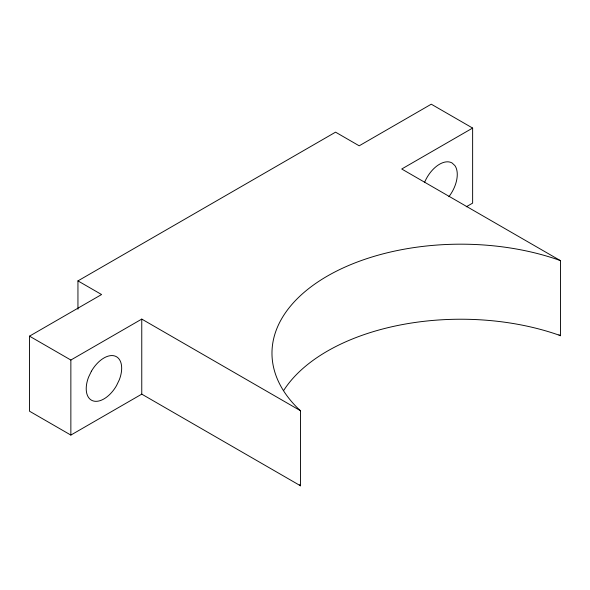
<?xml version="1.0" encoding="UTF-8"?>
<svg xmlns="http://www.w3.org/2000/svg" width="590" height="590" viewBox="0 0 590 590"><rect width="100%" height="100%" fill="white"/><g stroke="black" fill="none" stroke-linecap="round" stroke-linejoin="round"><path stroke-width="0.89" d="M77.946 309.263L77.946 280.892L335.555 132.16L359.192 145.811L431.275 104.194L472.634 128.067L472.634 203.115L466.255 206.795M283.591 390.61A188.837 109.025 0 0 1 556.945 334.412L560.5 335.717L560.5 260.669L556.945 259.364A188.837 109.025 0 0 0 327.288 276.113A188.837 109.025 0 0 0 298.274 408.708L300.531 410.758L300.531 485.806L141.762 394.142L70.859 435.081L29.5 411.2L29.5 336.153L101.583 294.535L77.946 280.892M29.5 336.153L70.859 360.033L141.762 319.094L300.531 410.758M472.634 128.067L401.731 169.006L560.5 260.669M558.907 334.796L560.5 335.717M299.403 484.781L300.531 485.806M141.762 319.094L141.762 394.142M70.859 360.033L70.859 435.081M448.901 196.677A25.068 14.47 -60 0 0 454.897 165.598L452.08 162.988A25.068 14.47 -60 0 0 424.49 182.583M91.413 371.213L88.596 377.084A25.068 14.47 -60 0 0 93.154 400.92A25.068 14.47 -60 0 0 116.481 385.69L119.298 379.82A25.068 14.47 -60 0 0 114.733 355.984A25.068 14.47 -60 0 0 91.413 371.213"/></g></svg>
